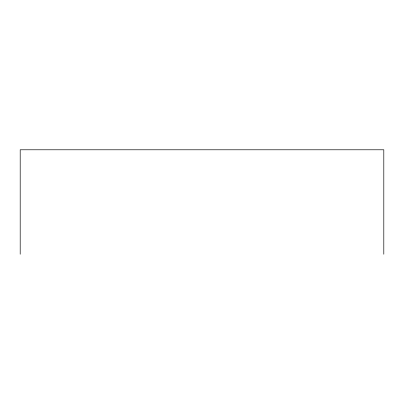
<?xml version="1.0" encoding="UTF-8"?>
<svg xmlns="http://www.w3.org/2000/svg" width="404" height="404" viewBox="0 0 404 404"><rect width="100%" height="100%" fill="white"/><g stroke="black" fill="none" stroke-linecap="round" stroke-linejoin="round"><path stroke-width="0.61" d="M383.8 254.217L383.8 149.783L20.2 149.783L20.2 254.217"/></g></svg>
